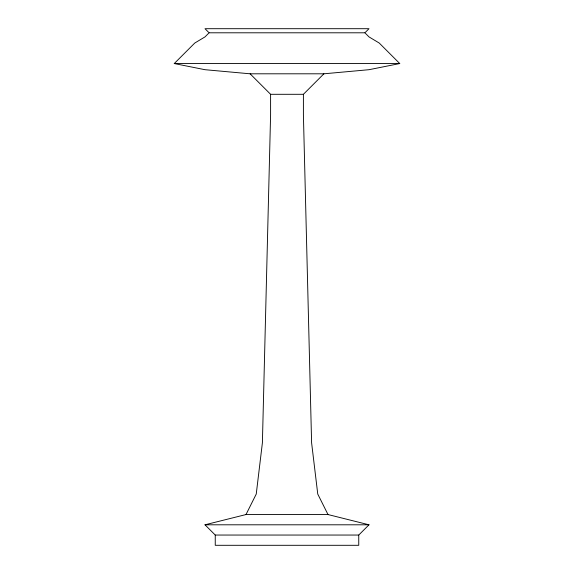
<?xml version="1.0" encoding="UTF-8"?>
<svg xmlns="http://www.w3.org/2000/svg" width="574" height="574" viewBox="0 0 574 574"><rect width="100%" height="100%" fill="white"/><g stroke="black" fill="none" stroke-linecap="round" stroke-linejoin="round"><path stroke-width="0.86" d="M246.002 514.548L327.998 514.548L369.003 524.801L358.75 535.047L215.25 535.047L204.997 524.801L246.002 514.548L256.248 494.049L262.397 442.798L270.598 114.8L270.598 94.301L250.099 73.802L204.997 69.698L174.252 63.549L194.751 43.05L204.997 36.901L209.101 32.797L204.997 28.7L369.003 28.7L364.899 32.797L369.003 36.901L379.249 43.05L399.748 63.549L369.003 69.698L323.901 73.802L250.099 73.802M270.598 94.301L303.402 94.301L323.901 73.802M209.395 32.797L364.605 32.797M174.252 63.549L399.748 63.549M204.997 524.801L369.003 524.801M327.998 514.548L317.752 494.049L311.603 442.798L303.402 114.8L303.402 94.301M358.75 535.047L358.75 545.3L215.25 545.3L215.25 535.047"/></g></svg>
